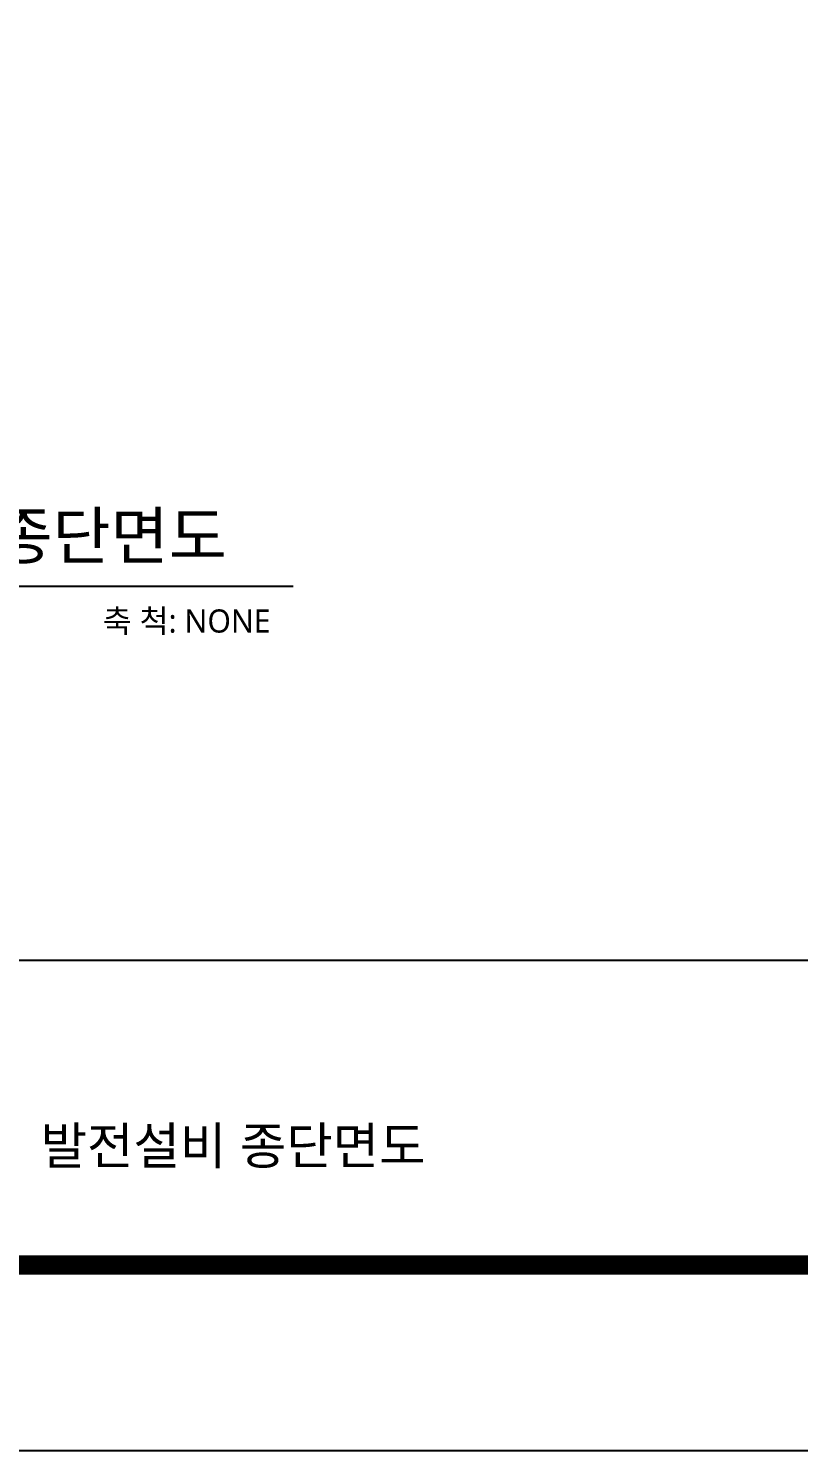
# Model space of a CAD drawing. Header units: millimetres. Extents: x 10297564 to 11610295, y -9287743 to -8409454.
# Drawn here: x 10866801 to 10873644, y -9287743 to -9275101 of the extents above; entities that cross this region are included whole.
import ezdxf
from ezdxf.enums import TextEntityAlignment as Align

# ---------------------------------------------------------------- set-up
doc = ezdxf.new("R2010")
doc.units = ezdxf.units.MM
doc.header["$LTSCALE"] = 100
for name, color, linetype in [('_도곽_마크', 7, 'Continuous'), ('BOX', 7, 'Continuous'), ('BOX_Def', 8, 'Continuous'), ('D-TEXT2', 7, 'Continuous')]:
    doc.layers.add(name, color=color, linetype=linetype)
doc.layers.add('DIJ1-TEXT', color=7, linetype='Continuous', lineweight=5)
doc.layers.add('TITLE', color=7, linetype='Continuous', lineweight=0)
doc.styles.add('MG', font='malgun.ttf')
doc.styles.add('RomanS', font='Dotum.ttf')

# ---------------------------------------------------------------- blocks, each defined once
blk = doc.blocks.new('A$C78AD5415')
at = {"layer": '_도곽_마크'}
for points in [[(536, 53), (400, 53)], [(40, 21), (811, 21)]]:
    blk.add_lwpolyline(points, dxfattribs=at)
at = {"layer": 'BOX', "const_width": 2}
blk.add_lwpolyline([(40, 20), (40, 574), (811, 574), (811, 20)], close=True, dxfattribs=at)
at = {"layer": 'BOX_Def'}
blk.add_lwpolyline([(0, 0), (841, 0), (841, 594), (0, 594)], close=True, dxfattribs=at)

msp = doc.modelspace()

# ---------------------------------------------------------------- linework, layer by layer
at = {"layer": 'D-TEXT2', "color": 3}
msp.add_line((10862100.8, -9280057.3), (10869153.3, -9280057.3), dxfattribs=at)

# ---------------------------------------------------------------- block references
at = {"layer": 'TITLE', "color": 4, "xscale": 82.22579135756152, "yscale": 82.22579135756152, "zscale": 82.22579135756152}
msp.add_blockref('A$C78AD5415', (10830137.6, -9287743.3), dxfattribs=at)

# ---------------------------------------------------------------- texts
at = {"layer": 'D-TEXT2', "color": 0, "style": 'MG'}
msp.add_text('발전설비 종단면도', height=411.13, dxfattribs=at).set_placement((10864296.7, -9279816))
msp.add_text('축 척: NONE', height=205.56, dxfattribs=at).set_placement((10868952.9, -9280368.6), align=Align.MIDDLE_RIGHT)
at = {"layer": 'DIJ1-TEXT', "style": 'RomanS'}
msp.add_text('발전설비 종단면도', height=328.9, dxfattribs=at).set_placement((10868619.2, -9285029.8), align=Align.MIDDLE)

doc.saveas('drawing.dxf')
